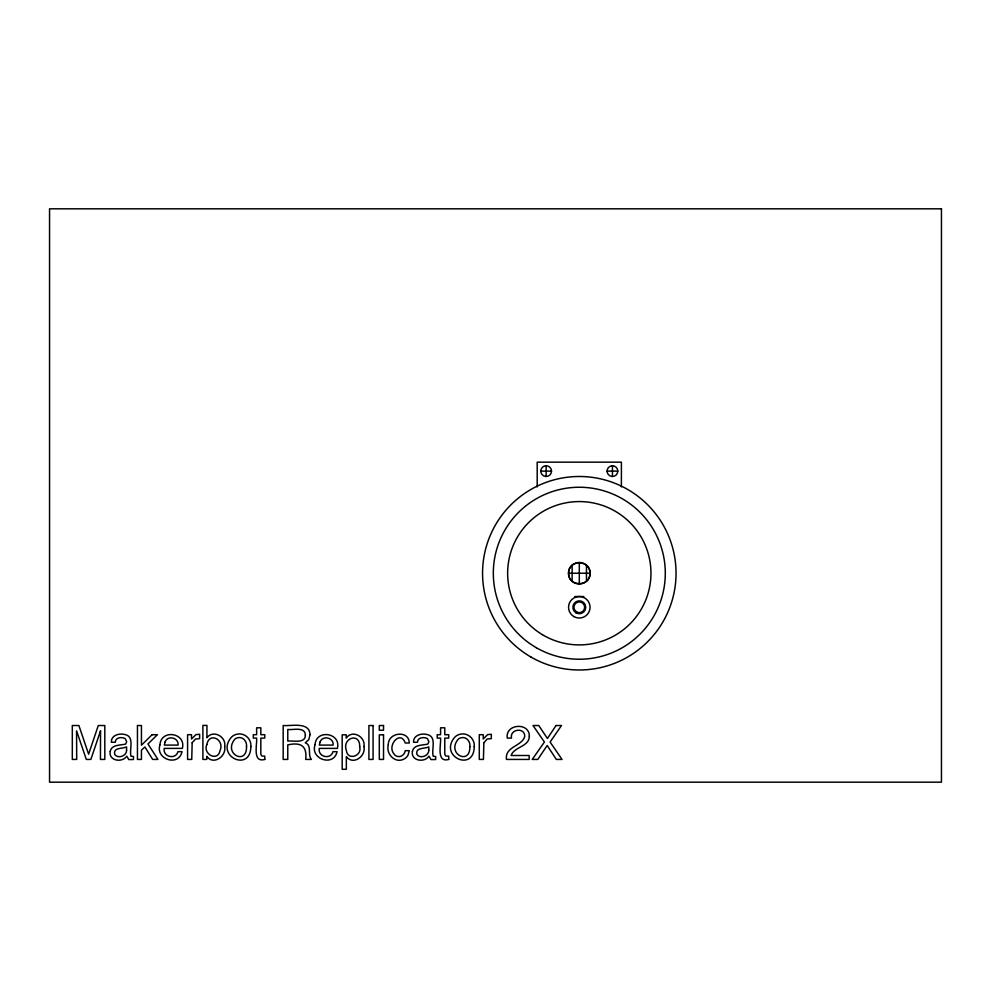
<?xml version="1.0" encoding="UTF-8"?>
<svg xmlns="http://www.w3.org/2000/svg" width="991" height="991" viewBox="0 0 991 991"><rect width="100%" height="100%" fill="white"/><g stroke="black" fill="none" stroke-linecap="round" stroke-linejoin="round"><path stroke-width="1.49" d="M621.394 486.928L621.407 462.165L537.196 462.165L537.196 486.928M568.549 573.232C568.029 559.432 590.574 559.432 590.054 573.232C590.574 587.044 568.029 587.044 568.549 573.232L590.054 573.232A10.752 10.752 0 0 1 573.925 582.547A10.752 10.752 0 0 1 573.925 563.929A10.752 10.752 0 0 1 590.054 573.232M540.789 471.121L551.529 471.121A5.376 5.376 0 0 1 543.464 475.779A5.376 5.376 0 0 1 543.464 466.464A5.376 5.376 0 0 1 551.529 471.121M607.074 471.121L617.814 471.121A5.376 5.376 0 0 0 609.762 466.464A5.376 5.376 0 0 0 609.762 475.779A5.376 5.376 0 0 0 617.814 471.121M574.817 596.532L583.786 596.532M612.45 465.745L612.45 476.498M586.461 565.304L586.461 581.172M579.301 562.492L579.301 583.984M572.129 565.304L572.129 581.172M546.152 465.745L546.152 476.498M100.537 730.825L100.438 759.428L104.811 759.428L104.811 725.523L98.295 725.523L88.62 754.188L78.884 725.523L72.306 725.523L72.306 759.428L76.691 759.428L76.567 730.825L86.316 759.428L90.862 759.428L100.537 730.825M359.708 746.917C362.198 756.083 347.618 760.939 346.392 750.583C341.722 737.812 360.34 731.903 359.708 746.917M206.834 744.563C202.536 754.151 217.735 762.054 219.99 750.757C224.982 739.732 209.274 731.457 206.834 744.563M224.66 746.595C226.605 756.418 213.189 765.696 206.723 756.269L206.723 759.428L202.895 759.428L202.895 725.4L206.933 725.4L206.933 737.713C213.238 729.314 226.617 736.784 224.66 746.595M250.859 746.545C250.686 772.41 215.642 756.728 230.99 737.688A10.207 10.207 0 0 1 236.948 734.22C244.393 732.361 251.689 738.976 250.859 746.545M388.323 744.675C385.635 753.953 395.236 764.073 404.34 758.871A8.485 8.485 0 0 0 408.081 754.931L409.283 750.683L405.245 750.683C404.762 754.399 401.305 757.421 397.49 756.43A5.091 5.091 0 0 1 394.121 754.052C386.453 745.653 400.637 729.463 405.245 743.015L409.283 743.015C409.122 729.785 387.915 732.25 388.323 744.675M474.231 746.545C474.045 772.41 439.001 756.728 454.349 737.688A10.207 10.207 0 0 1 460.32 734.22C467.752 732.361 475.061 738.976 474.231 746.545M159.997 744.699C155.005 759.292 178.789 767.108 182.022 751.673L177.934 751.673C175.927 759.899 162.561 757.161 164.246 748.391L182.369 748.391C186.333 732.683 160.976 728.93 159.997 744.699M315.027 744.699C310.034 759.292 333.831 767.108 337.051 751.673L332.976 751.673C330.957 759.899 317.591 757.161 319.288 748.391L337.398 748.391C341.375 732.683 316.005 728.93 315.027 744.699M363.945 746.52C366.125 756.269 353.192 765.647 346.342 756.653L346.342 769.289L342.18 769.289L342.18 734.827L346.218 734.827L346.218 738.097C352.239 729.252 365.778 736.734 363.945 746.52M305.389 735.099C305.476 743.882 292.89 740.438 287.774 741.057L287.774 729.463C292.878 730.256 305.166 726.341 305.389 735.099M110.224 751.314C108.292 760.84 122.265 763.132 126.786 756.158L128.756 759.577L133.475 759.54L133.475 756.48L130.998 756.22C129.028 749.605 135.049 736.561 124.891 734.517C119.366 733.006 110.893 735.211 111.364 742.259L115.241 742.259C115.34 737.267 121.72 736.734 125.176 738.568L126.687 741.652L125.696 744.055C120.543 745.43 111.611 744.402 110.224 751.314M412.429 751.314C410.497 760.84 424.458 763.132 428.979 756.158L430.961 759.577L435.668 759.54L435.668 756.48L433.191 756.22C431.221 749.605 437.242 736.561 427.096 734.517C421.559 733.006 413.098 735.211 413.557 742.259L417.434 742.259C417.545 737.267 423.913 736.734 427.381 738.568L428.892 741.652L427.889 744.055C422.736 745.43 413.817 744.402 412.429 751.314M529.33 736.164C529.281 746.954 514.156 746.52 511.108 755.501L529.169 755.501L529.169 759.428L506.475 759.428C504.729 746.26 522.133 746.52 524.735 736.35C524.896 726.96 509.585 729.017 511.505 738.097L507.281 738.097C504.964 723.703 529.578 722.005 529.33 736.164M246.524 746.669C246.908 765.386 224.226 754.411 233.826 740.525A5.649 5.649 0 0 1 237.592 737.8C242.993 736.251 247.217 741.541 246.524 746.669M469.883 746.669C470.267 765.386 447.598 754.411 457.185 740.525A5.649 5.649 0 0 1 460.951 737.8C466.365 736.251 470.576 741.541 469.883 746.669M310.047 734.665L308.796 739.645L305.265 742.767C311.707 745.108 308.114 753.123 310.443 757.917L311.347 759.428L305.711 759.428C307.21 746.173 301.153 741.9 287.774 744.885L287.774 759.428L283.178 759.428L283.178 725.523C291.193 726.292 309.564 721.411 310.047 734.665M126.575 750.199C126.91 755.848 117.941 759.205 114.758 754.461C112.863 747.115 122.587 749.047 126.575 746.855L126.575 750.199M428.769 750.199C429.103 755.848 420.134 759.205 416.963 754.461C415.056 747.115 424.78 749.047 428.769 746.855L428.769 750.199M192.167 742.73L191.746 759.428L187.584 759.428L187.584 734.703L191.536 734.703L191.536 738.976L195.945 734.604L199.612 734.269L199.612 738.654L195.475 739.038L192.167 742.73M483.856 742.73L483.435 759.428L479.285 759.428L479.285 734.703L483.224 734.703L483.224 738.976L487.646 734.604L491.313 734.269L491.313 738.654L487.163 739.038L483.856 742.73M164.94 742.185L164.357 745.096L178.095 745.096C178.913 737.415 167.318 734.963 164.94 742.185M319.969 742.185L319.399 745.096L333.137 745.096C333.942 737.415 322.36 734.963 319.969 742.185M556.013 725.523L547.428 738.493L538.77 725.523L533.022 725.523L544.406 742.048L532.254 759.428L537.803 759.428L547.193 745.492L556.335 759.428L562.033 759.428L550.104 742.048L561.488 725.523L556.013 725.523M152.106 734.703L141.44 745.207L141.44 725.523L137.452 725.523L137.452 759.428L141.44 759.428L141.44 750.15L144.921 746.966L152.639 759.428L157.941 759.428L147.944 743.968L157.42 734.703L152.106 734.703M264.783 759.428C252.172 763.082 257.264 744.39 256.632 738.097L253.287 738.097L253.287 734.703L256.632 734.703L256.632 727.803L260.831 727.803L260.831 734.703L264.783 734.703L264.783 738.097L260.831 738.097L260.831 754.238L261.711 755.972L264.783 756.158L264.783 759.428M448.712 759.428C436.102 763.082 441.193 744.39 440.574 738.097L437.217 738.097L437.217 734.703L440.574 734.703L440.574 727.803L444.773 727.803L444.773 734.703L448.712 734.703L448.712 738.097L444.773 738.097L444.773 754.238L445.64 755.972L448.712 756.158L448.712 759.428M941.45 208.816L49.55 208.816L49.55 782.184L941.45 782.184L941.45 208.816M373.074 725.523L368.912 725.523L368.912 759.428L373.074 759.428L373.074 725.523M383.529 725.523L379.305 725.523L379.305 730.231L383.529 730.231L383.529 725.523M383.529 734.827L379.305 734.827L379.305 759.428L383.529 759.428L383.529 734.827M575.982 612.81A6.454 6.454 0 0 0 585.755 607.384A6.454 6.454 0 0 0 576.18 601.636A6.454 6.454 0 0 0 575.982 612.81M573.925 616.588A10.752 10.752 0 0 0 590.054 607.272A10.752 10.752 0 0 0 573.925 597.969A10.752 10.752 0 0 0 573.925 616.588M530.928 657.021A96.746 96.746 0 0 0 676.048 573.232A96.746 96.746 0 0 0 530.928 489.455A96.746 96.746 0 0 0 530.928 657.021M542.387 634.661A71.662 71.662 0 0 0 650.951 574.483A71.662 71.662 0 0 0 544.555 510.563A71.662 71.662 0 0 0 542.387 634.661M536.304 647.705A85.994 85.994 0 0 0 665.295 573.232A85.994 85.994 0 0 0 536.304 498.77A85.994 85.994 0 0 0 536.304 647.705M576.613 611.93A5.376 5.376 0 0 0 584.678 607.272A5.376 5.376 0 0 0 576.613 602.627A5.376 5.376 0 0 0 576.613 611.93"/></g></svg>
